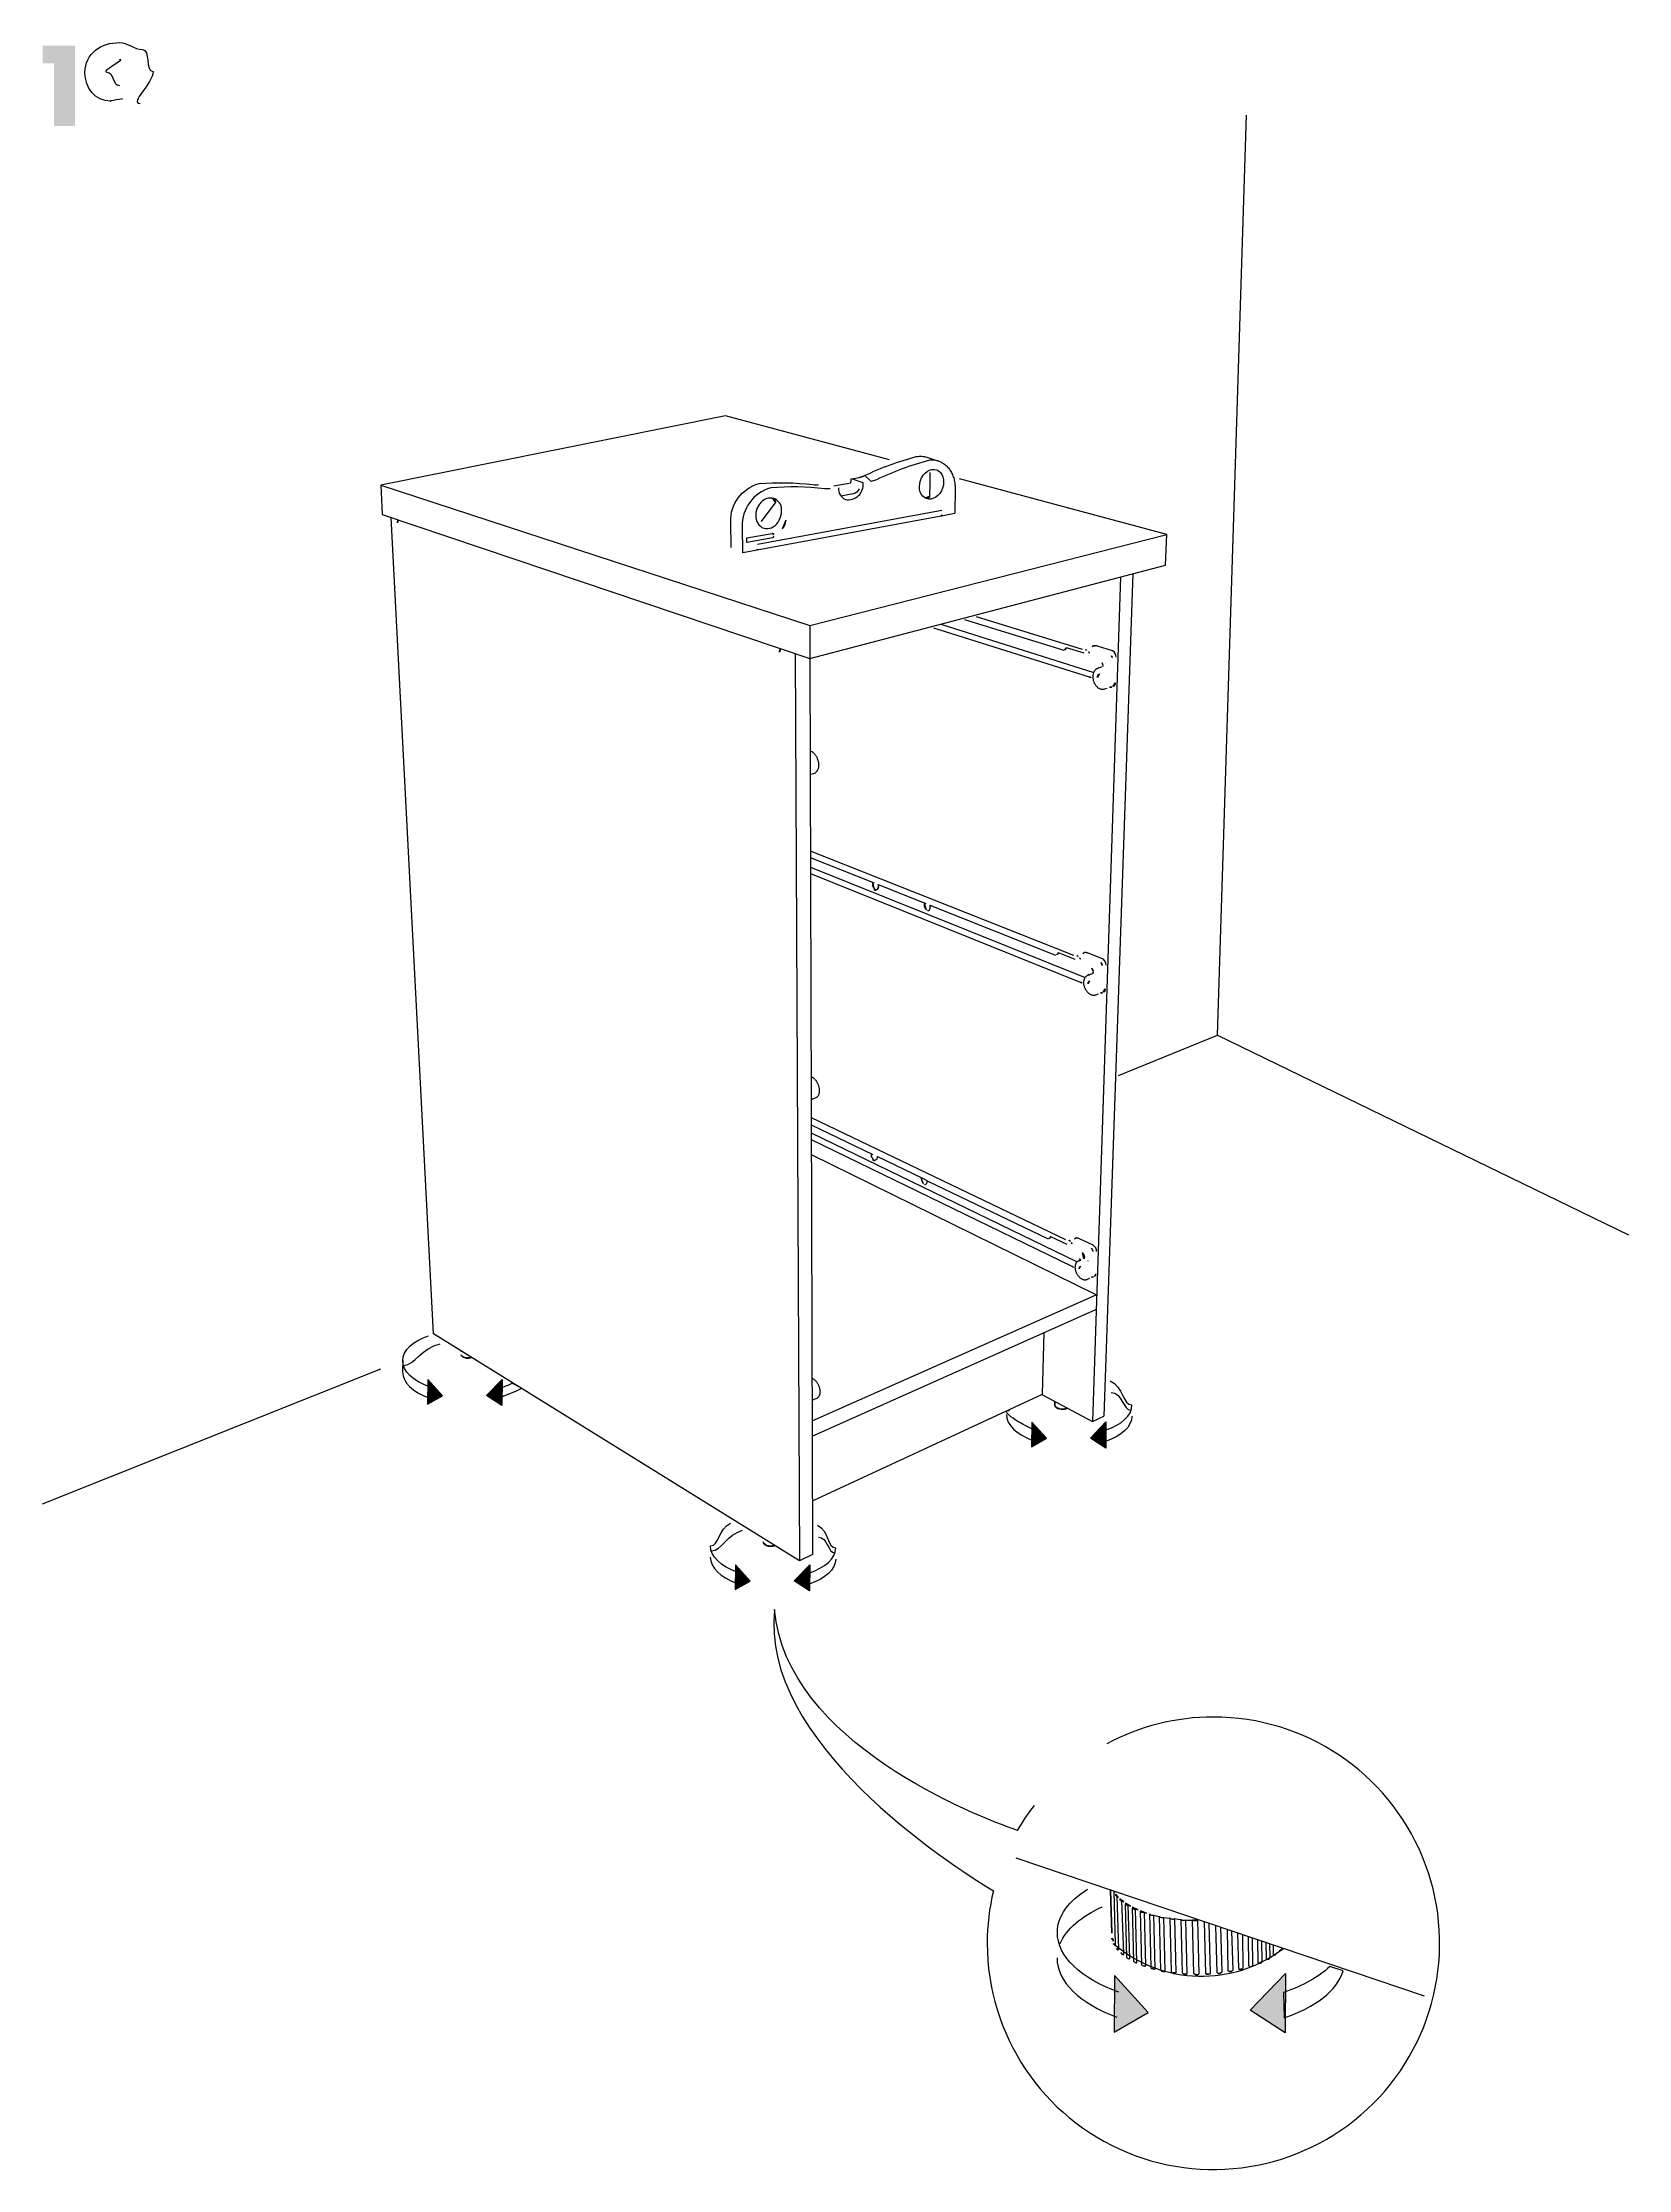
# Model space of a CAD drawing. Header units: metres. Extents: x -30.9 to 24.7, y -10.3 to 6.8.
# Drawn here: x 3.993 to 6.666, y -3.298 to 0.286 of the extents above; entities that cross this region are included whole.
import ezdxf

# ---------------------------------------------------------------- set-up
doc = ezdxf.new("R2010")
doc.units = ezdxf.units.M
doc.header["$MEASUREMENT"] = 0
doc.layers.add('PDF_Working_Num_Penna__7_Num_Penna__7', color=7, linetype='Continuous', lineweight=18)
doc.styles.add('GENERATED_STYLE_1', font='')
doc.styles.get('GENERATED_STYLE_1').set_extended_font_data('Arial')

msp = doc.modelspace()

# ---------------------------------------------------------------- hatches: boundary and pattern name
at = {"layer": 'PDF_Working_Num_Penna__7_Num_Penna__7', "linetype": 'Continuous', "lineweight": 18}
for points in [[(4.0128, 0.2512), (4.0128, 0.1458), (4.048, 0.1458), (4.048, 0.2809), (3.9935, 0.2809), (3.9935, 0.2512)], [(4.6425, -1.9666), (4.6421, -2.0085), (4.6674, -1.9941)], [(4.7675, -1.9665), (4.7413, -1.9937), (4.7672, -2.0105)], [(5.66, -2.0383), (5.6596, -2.0802), (5.6849, -2.0658)], [(5.785, -2.0382), (5.7588, -2.0654), (5.7847, -2.0822)], [(5.1609, -2.2788), (5.1605, -2.3207), (5.1859, -2.3063)], [(5.286, -2.2787), (5.2598, -2.306), (5.2856, -2.3227)], [(5.7996, -2.9708), (5.7987, -3.0663), (5.8564, -3.0335)], [(6.0877, -2.9674), (6.028, -3.0294), (6.0869, -3.0677)]]:
    msp.add_hatch(color=7, dxfattribs=at).paths.add_polyline_path(points)

# ---------------------------------------------------------------- linework, layer by layer
at = {"layer": 'PDF_Working_Num_Penna__7_Num_Penna__7', "color": 7, "linetype": 'Continuous', "lineweight": 18, "flags": 128}
for points in [[(5.8065, -1.4544), (5.9732, -1.3865), (6.0218, 0.1641)], [(5.1439, -0.3428), (4.5631, -0.4597)], [(5.4206, -0.4171), (5.1439, -0.3428)], [(5.5034, -0.4192), (5.5051, -0.4198), (5.5067, -0.4205), (5.5083, -0.4213), (5.5099, -0.4222), (5.5114, -0.4231), (5.5129, -0.4241), (5.5144, -0.4252), (5.5158, -0.4264), (5.5171, -0.4277), (5.5184, -0.429), (5.5196, -0.4304), (5.5207, -0.4318), (5.5218, -0.4333), (5.5229, -0.4349), (5.5239, -0.4365), (5.5248, -0.4382), (5.5257, -0.4399), (5.5265, -0.4417), (5.5272, -0.4436), (5.5279, -0.4455), (5.5286, -0.4474), (5.5291, -0.4494), (5.5296, -0.4514), (5.53, -0.4534), (5.5303, -0.4554), (5.5305, -0.4573), (5.5307, -0.4593), (5.5308, -0.4613), (5.5309, -0.4634), (5.5309, -0.4654), (5.5304, -0.5069)], [(4.5631, -0.4597), (5.286, -0.6959), (5.8875, -0.5425)], [(4.5631, -0.4597), (4.5657, -0.5089)], [(5.3267, -0.4606), (5.3551, -0.4556), (5.3552, -0.4554), (5.3554, -0.4541), (5.3557, -0.4528), (5.3558, -0.4514), (5.3559, -0.4501), (5.3559, -0.4489)], [(5.4885, -0.4783), (5.4887, -0.4561)], [(5.4887, -0.4561), (5.4889, -0.4384)], [(5.8856, -0.5942), (5.8875, -0.5425), (5.5386, -0.4488)], [(5.216, -0.5059), (5.2283, -0.4891)], [(4.5657, -0.5089), (5.2861, -0.7517), (5.8856, -0.5942)], [(4.6522, -1.8899), (4.581, -0.5141)], [(5.1977, -0.5684), (5.5075, -0.5112), (5.5077, -0.5111)], [(5.5088, -0.5024), (5.198, -0.5595)], [(5.2049, -0.521), (5.216, -0.5059)], [(5.5079, -0.5111), (5.5303, -0.507)], [(5.1732, -0.573), (5.1973, -0.5685), (5.1975, -0.5684)], [(5.1802, -0.5562), (5.1801, -0.5486), (5.2229, -0.5408)], [(5.2253, -0.5454), (5.2252, -0.546), (5.225, -0.5465), (5.2248, -0.5471), (5.2244, -0.5475), (5.2241, -0.5479), (5.2236, -0.5482), (5.2231, -0.5484), (5.1803, -0.5562)], [(5.8304, -0.6087), (5.7816, -2.0283)], [(5.8094, -0.6142), (5.7625, -2.0373)], [(5.286, -0.6959), (5.2861, -0.7517)], [(5.4945, -0.7), (5.7568, -0.7827)], [(5.5069, -0.694), (5.7646, -0.775)], [(5.547, -0.6862), (5.714, -0.7379)], [(5.5662, -0.6811), (5.7449, -0.7361)], [(5.2612, -0.7433), (5.2689, -2.2722)], [(5.2859, -0.7516), (5.2909, -2.2617)], [(5.7484, -0.7428), (5.7187, -0.7336)], [(5.7868, -0.8024), (5.7825, -0.8036), (5.7816, -0.8038), (5.7808, -0.804), (5.78, -0.804), (5.7791, -0.804), (5.7782, -0.8039), (5.7774, -0.8038), (5.7766, -0.8036), (5.7757, -0.8033), (5.7749, -0.8029), (5.7741, -0.8025), (5.7732, -0.802), (5.7724, -0.8015), (5.7716, -0.8009), (5.7708, -0.8002), (5.7701, -0.7995), (5.7693, -0.7987), (5.7686, -0.7978), (5.7679, -0.7969), (5.7673, -0.7959), (5.7667, -0.7949), (5.7661, -0.7939), (5.7656, -0.7928), (5.7652, -0.7917), (5.7648, -0.7906), (5.7644, -0.7894), (5.7641, -0.7883), (5.7639, -0.7871), (5.7637, -0.7859), (5.7635, -0.7847), (5.7635, -0.7836), (5.7634, -0.7824), (5.7635, -0.7812), (5.7636, -0.7801), (5.7637, -0.779), (5.7639, -0.7779), (5.7642, -0.7768), (5.7645, -0.7758), (5.7649, -0.7748), (5.7653, -0.7739), (5.7658, -0.7729), (5.7664, -0.7721), (5.767, -0.7713), (5.7676, -0.7706), (5.7683, -0.7699), (5.769, -0.7693), (5.7698, -0.7688), (5.7706, -0.7683), (5.7715, -0.7679), (5.7724, -0.7676), (5.7767, -0.7664)], [(5.2864, -0.9073), (5.2872, -0.9075), (5.288, -0.9078), (5.2888, -0.9082), (5.2896, -0.9086), (5.2905, -0.9092), (5.2913, -0.9098), (5.2921, -0.9104), (5.2929, -0.9111), (5.2937, -0.9119), (5.2944, -0.9128), (5.2952, -0.9138), (5.2959, -0.9148), (5.2965, -0.9158), (5.2972, -0.9169), (5.2978, -0.918), (5.2983, -0.9192), (5.2988, -0.9204), (5.2992, -0.9216), (5.2996, -0.9229), (5.2999, -0.9241), (5.3002, -0.9254), (5.3005, -0.9266), (5.3006, -0.9279), (5.3007, -0.9292), (5.3008, -0.9304), (5.3008, -0.9316), (5.3007, -0.9328), (5.3006, -0.9341), (5.3005, -0.9352), (5.3002, -0.9363), (5.3, -0.9374), (5.2996, -0.9385), (5.2992, -0.9395), (5.2987, -0.9404), (5.2982, -0.9413), (5.2977, -0.9422), (5.297, -0.9429), (5.2964, -0.9436), (5.2956, -0.9443), (5.2949, -0.9448), (5.2941, -0.9453), (5.2933, -0.9456), (5.2925, -0.9459), (5.2874, -0.9474)], [(5.287, -1.0755), (5.7304, -1.2514)], [(5.287, -1.0868), (5.3946, -1.1297)], [(5.2871, -1.1032), (5.7501, -1.2893)], [(5.2871, -1.1137), (5.7416, -1.2972)], [(5.4018, -1.1365), (5.4018, -1.1356), (5.4018, -1.1348), (5.4016, -1.134), (5.4014, -1.1332), (5.4012, -1.1324), (5.4818, -1.1645)], [(5.7335, -1.259), (5.7049, -1.2476)], [(5.7718, -1.3173), (5.7676, -1.3189), (5.7668, -1.3191), (5.766, -1.3193), (5.7652, -1.3194), (5.7644, -1.3195), (5.7637, -1.3194), (5.7628, -1.3193), (5.762, -1.3192), (5.7612, -1.319), (5.7604, -1.3187), (5.7596, -1.3184), (5.7588, -1.318), (5.758, -1.3175), (5.7572, -1.317), (5.7564, -1.3163), (5.7556, -1.3157), (5.7549, -1.315), (5.7541, -1.3142), (5.7534, -1.3134), (5.7528, -1.3125), (5.7521, -1.3116), (5.7515, -1.3106), (5.7509, -1.3096), (5.7504, -1.3086), (5.7499, -1.3075), (5.7495, -1.3064), (5.7491, -1.3054), (5.7488, -1.3043), (5.7485, -1.3031), (5.7483, -1.302), (5.7481, -1.3009), (5.748, -1.2998), (5.748, -1.2987), (5.7479, -1.2976), (5.748, -1.2965), (5.7481, -1.2954), (5.7482, -1.2944), (5.7485, -1.2934), (5.7487, -1.2924), (5.749, -1.2915), (5.7494, -1.2906), (5.7499, -1.2898), (5.7503, -1.289), (5.7509, -1.2883), (5.7515, -1.2875), (5.7521, -1.2869), (5.7528, -1.2864), (5.7535, -1.2859), (5.7543, -1.2855), (5.7551, -1.2851), (5.7594, -1.2836)], [(5.9732, -1.3865), (6.6655, -1.7226)], [(5.2882, -1.4563), (5.2891, -1.4566), (5.2898, -1.457), (5.2907, -1.4574), (5.2915, -1.458), (5.2923, -1.4585), (5.2931, -1.4592), (5.2938, -1.4599), (5.2946, -1.4607), (5.2954, -1.4616), (5.2961, -1.4624), (5.2968, -1.4634), (5.2975, -1.4644), (5.2981, -1.4655), (5.2987, -1.4665), (5.2993, -1.4677), (5.2998, -1.4688), (5.3002, -1.47), (5.3006, -1.4711), (5.301, -1.4723), (5.3013, -1.4735), (5.3016, -1.4747), (5.3018, -1.4759), (5.3019, -1.4771), (5.302, -1.4782), (5.3021, -1.4794), (5.3021, -1.4805), (5.302, -1.4816), (5.3019, -1.4827), (5.3017, -1.4838), (5.3015, -1.4848), (5.3012, -1.4858), (5.3008, -1.4868), (5.3005, -1.4876), (5.3, -1.4885), (5.2995, -1.4893), (5.2989, -1.49), (5.2983, -1.4907), (5.2976, -1.4912), (5.2969, -1.4917), (5.2962, -1.4922), (5.2953, -1.4925), (5.2905, -1.4943)], [(5.2885, -1.5253), (5.7168, -1.7308)], [(5.2885, -1.5374), (5.3923, -1.5874)], [(5.2885, -1.5511), (5.7367, -1.7682)], [(5.2886, -1.5624), (5.7274, -1.7759)], [(5.7689, -1.8239), (5.2887, -1.588)], [(5.7196, -1.7392), (5.692, -1.726)], [(5.7575, -1.7965), (5.7535, -1.7983), (5.7528, -1.7985), (5.7521, -1.7988), (5.7514, -1.7989), (5.7506, -1.799), (5.7499, -1.799), (5.7491, -1.799), (5.7483, -1.7988), (5.7476, -1.7987), (5.7468, -1.7985), (5.7461, -1.7982), (5.7453, -1.7978), (5.7445, -1.7974), (5.7437, -1.7969), (5.7429, -1.7964), (5.7421, -1.7958), (5.7413, -1.7951), (5.7406, -1.7944), (5.7399, -1.7936), (5.7392, -1.7928), (5.7385, -1.792), (5.7379, -1.7911), (5.7372, -1.7902), (5.7367, -1.7892), (5.7362, -1.7882), (5.7357, -1.7872), (5.7353, -1.7861), (5.7349, -1.7851), (5.7345, -1.784), (5.7342, -1.783), (5.7339, -1.7819), (5.7338, -1.7809), (5.7336, -1.7798), (5.7335, -1.7788), (5.7335, -1.7777), (5.7335, -1.7767), (5.7336, -1.7757), (5.7337, -1.7747), (5.7339, -1.7737), (5.7341, -1.7729), (5.7344, -1.772), (5.7347, -1.7712), (5.7351, -1.7703), (5.7356, -1.7696), (5.736, -1.7689), (5.7366, -1.7683), (5.7372, -1.7677), (5.7379, -1.7672), (5.7386, -1.7667), (5.7393, -1.7663), (5.7434, -1.7646)], [(5.2901, -2.0365), (5.7689, -1.8239)], [(5.2903, -2.0624), (5.7681, -1.8485)], [(5.2689, -2.2722), (4.6522, -1.8899)], [(5.6784, -1.9915), (5.6811, -1.8874)], [(3.9933, -2.176), (4.5634, -1.9485)], [(5.2899, -1.9643), (5.2901, -1.9644), (5.2909, -1.9648), (5.2918, -1.9653), (5.2925, -1.9658), (5.2933, -1.9664), (5.2941, -1.967), (5.2949, -1.9677), (5.2957, -1.9685), (5.2964, -1.9694), (5.2971, -1.9702), (5.2978, -1.9712), (5.2985, -1.9721), (5.2991, -1.9732), (5.2997, -1.9742), (5.3003, -1.9753), (5.3008, -1.9764), (5.3012, -1.9775), (5.3016, -1.9786), (5.302, -1.9797), (5.3024, -1.9809), (5.3026, -1.982), (5.3029, -1.9831), (5.303, -1.9842), (5.3032, -1.9853), (5.3032, -1.9865), (5.3033, -1.9875), (5.3032, -1.9886), (5.3032, -1.9896), (5.303, -1.9906), (5.3028, -1.9916), (5.3026, -1.9925), (5.3023, -1.9934), (5.3019, -1.9942), (5.3015, -1.995), (5.301, -1.9958), (5.3005, -1.9964), (5.2999, -1.997), (5.2992, -1.9975), (5.2985, -1.998), (5.2978, -1.9984), (5.2931, -2.0004)], [(4.644, -1.9975), (4.6455, -1.9789)], [(5.2906, -2.171), (5.6784, -1.9915)], [(5.6769, -1.9921), (5.7625, -2.0373), (5.7816, -2.0283)], [(5.2909, -2.2617), (5.2689, -2.2722)], [(6.3218, -3.006), (5.6341, -2.7732)], [(5.8002, -2.92), (5.801, -2.92), (5.801, -2.9191), (5.801, -2.9184), (5.7987, -2.8292)], [(5.8062, -2.9281), (5.8062, -2.9274), (5.8069, -2.9274), (5.804, -2.8373)], [(5.8143, -2.9362), (5.8143, -2.9355), (5.8151, -2.9355), (5.8151, -2.9347), (5.8121, -2.8447)], [(5.824, -2.9428), (5.8232, -2.9428), (5.8225, -2.9428), (5.8218, -2.9421), (5.8211, -2.9413), (5.8203, -2.9406), (5.8203, -2.94), (5.8181, -2.85)], [(5.824, -2.9428), (5.8247, -2.9428), (5.8255, -2.9421), (5.8225, -2.8523)], [(5.8366, -2.9495), (5.8358, -2.9495), (5.8351, -2.9495), (5.8344, -2.9495), (5.8337, -2.9488), (5.8329, -2.948), (5.8322, -2.9474), (5.8322, -2.9466), (5.83, -2.8567)], [(5.8366, -2.9495), (5.8374, -2.9495), (5.8374, -2.9488), (5.8351, -2.859)], [(5.8507, -2.9554), (5.85, -2.9554), (5.8493, -2.9554), (5.8485, -2.9554), (5.847, -2.9548), (5.8463, -2.954), (5.8455, -2.9533), (5.8455, -2.9527), (5.8433, -2.8626)], [(5.8507, -2.9554), (5.8514, -2.9554), (5.8514, -2.9548), (5.8523, -2.9548), (5.8523, -2.9541), (5.85, -2.8642)], [(5.8589, -2.8671), (5.8596, -2.8686), (5.8612, -2.8693), (5.8634, -2.8693), (5.8656, -2.8693), (5.87, -2.8702), (5.8752, -2.8716)], [(5.8663, -2.9607), (5.8656, -2.9607), (5.8649, -2.96), (5.8641, -2.96), (5.8634, -2.96), (5.8626, -2.96), (5.8619, -2.9593), (5.8612, -2.9584), (5.8612, -2.9571), (5.8589, -2.8671)], [(5.8663, -2.9607), (5.8671, -2.96), (5.8678, -2.96), (5.8678, -2.9593), (5.8656, -2.8693)], [(5.8752, -2.8716), (5.876, -2.8723), (5.8782, -2.873), (5.8805, -2.873), (5.8827, -2.873), (5.8879, -2.8738), (5.8931, -2.8745)], [(5.8775, -2.9622), (5.8775, -2.9615), (5.8752, -2.8716)], [(5.8834, -2.9645), (5.8842, -2.9645), (5.8849, -2.9638), (5.8849, -2.9631), (5.8827, -2.873)], [(5.8931, -2.8745), (5.8945, -2.8752), (5.8968, -2.876), (5.899, -2.876), (5.9013, -2.8752), (5.9064, -2.876), (5.9117, -2.8769)], [(5.896, -2.9659), (5.896, -2.9652), (5.8954, -2.9652), (5.8954, -2.9645), (5.8931, -2.8745)], [(5.902, -2.9666), (5.9027, -2.9666), (5.9035, -2.9659), (5.9035, -2.9652), (5.9013, -2.8752)], [(5.9117, -2.8769), (5.9132, -2.8776), (5.9153, -2.8776), (5.9183, -2.8776), (5.9198, -2.8776), (5.9257, -2.8776), (5.931, -2.8776)], [(5.9153, -2.9681), (5.9147, -2.9674), (5.9147, -2.9666), (5.9139, -2.9666), (5.9117, -2.8769)], [(5.9213, -2.9689), (5.9213, -2.9681), (5.9221, -2.9681), (5.9221, -2.9674), (5.9198, -2.8776)], [(5.9347, -2.9689), (5.9339, -2.9689), (5.9339, -2.9681), (5.9332, -2.9674), (5.931, -2.8776)], [(5.9406, -2.9689), (5.9415, -2.9689), (5.9415, -2.9681), (5.9421, -2.9674), (5.9399, -2.8776)], [(5.9541, -2.9689), (5.9541, -2.9681), (5.9532, -2.9681), (5.9532, -2.9674), (5.9511, -2.8804)], [(5.96, -2.9681), (5.9608, -2.9681), (5.9608, -2.9674), (5.9614, -2.9674), (5.9614, -2.9666), (5.9592, -2.8835)], [(5.9741, -2.9674), (5.9733, -2.9666), (5.9726, -2.9666), (5.9726, -2.9659), (5.9703, -2.8871)], [(5.98, -2.9659), (5.98, -2.9652), (5.9807, -2.9652), (5.9807, -2.9645), (5.9786, -2.8895)], [(5.9926, -2.9645), (5.9919, -2.9645), (5.9919, -2.9638), (5.9912, -2.9638), (5.9912, -2.9631), (5.9897, -2.8931)], [(5.9986, -2.9631), (5.9986, -2.9622), (5.9993, -2.9622), (5.9993, -2.9615), (5.9971, -2.8961)], [(6.0105, -2.9607), (6.0097, -2.9607), (6.0097, -2.96), (6.009, -2.9593), (6.0075, -2.8998)], [(6.0164, -2.9585), (6.0164, -2.9578), (6.0157, -2.9022)], [(6.0275, -2.9562), (6.0268, -2.9554), (6.0261, -2.9554), (6.0261, -2.9548), (6.0253, -2.9057)], [(6.0275, -2.9562), (6.0284, -2.9562), (6.0291, -2.9562), (6.0298, -2.9554), (6.0305, -2.9554), (6.0313, -2.9554), (6.032, -2.9548), (6.0328, -2.954), (6.0328, -2.9527), (6.032, -2.908)], [(6.0431, -2.9503), (6.0424, -2.9503), (6.0424, -2.9495), (6.0417, -2.9495), (6.041, -2.911)], [(6.0484, -2.9466), (6.0476, -2.9131)], [(6.0573, -2.9436), (6.0566, -2.9436), (6.0558, -2.9436), (6.0558, -2.9428), (6.055, -2.9154)], [(6.0618, -2.9406), (6.061, -2.9176)], [(6.0692, -2.9369), (6.0684, -2.9369), (6.0684, -2.9362), (6.0677, -2.9362), (6.0677, -2.9355), (6.0677, -2.92)], [(6.1849, -2.9633), (6.1621, -2.9559)], [(6.0843, -2.9995), (6.0855, -3.0423)]]:
    msp.add_lwpolyline(points, dxfattribs=at)
for points in [[(5.3788, -0.4435), (5.3785, -0.4435), (5.3784, -0.4435, -0.04676), (5.4656, -0.4113), (5.4658, -0.4113), (5.466, -0.4113), (5.4683, -0.411), (5.4705, -0.4108), (5.4727, -0.4107), (5.4749, -0.4108), (5.4771, -0.411), (5.4792, -0.4114), (5.4813, -0.4119), (5.4834, -0.4125), (5.5034, -0.4192), (5.5013, -0.4186), (5.4992, -0.4181), (5.4971, -0.4177), (5.4949, -0.4175), (5.4927, -0.4174), (5.4905, -0.4175), (5.4882, -0.4177), (5.486, -0.418, 0.046704), (5.3985, -0.4504), (5.3967, -0.4512), (5.3949, -0.4519), (5.3931, -0.4525), (5.3913, -0.453), (5.3894, -0.4534)], [(5.2397, -0.5332, 0.210049), (5.2456, -0.5193), (5.2456, -0.5184)], [(5.7707, -0.7839, -0.316467), (5.7744, -0.7777)], [(5.8008, -0.7926, -0.31671), (5.7967, -0.7994)], [(5.3923, -1.1288, 0.271069), (5.3943, -1.1393), (5.3946, -1.1396), (5.3949, -1.1399), (5.395, -1.1401), (5.3952, -1.1404), (5.3953, -1.1407), (5.3954, -1.141)], [(5.4794, -1.1636, 0.273633), (5.4815, -1.1742), (5.4817, -1.1745), (5.482, -1.1748), (5.4822, -1.1751), (5.4824, -1.1754), (5.4825, -1.1757), (5.4825, -1.1759)], [(5.7839, -1.3085, -0.295607), (5.7806, -1.3142)], [(5.474, -1.6269, 0.200326), (5.4766, -1.6355), (5.4769, -1.6358), (5.477, -1.6361), (5.4772, -1.6363), (5.4774, -1.6366), (5.4776, -1.637), (5.4776, -1.6372)], [(4.7161, -1.9296, -0.271454), (4.6994, -1.9265), (4.6992, -1.9264), (4.6994, -1.9266, 0.299554)], [(4.7032, -1.9292), (4.7034, -1.9293), (4.7036, -1.9294), (4.7037, -1.9293, -0.334257)], [(5.6998, -2.0121), (5.6996, -2.012, 0.317811), (5.7204, -2.0152, -0.300714), (5.6998, -2.012), (5.6997, -2.0119), (5.6995, -2.0118), (5.6994, -2.0115), (5.6994, -2.0112), (5.6992, -2.0111), (5.6992, -2.0105)], [(5.2081, -2.2428), (5.2083, -2.2431), (5.2087, -2.2436), (5.2092, -2.2441), (5.2097, -2.2446), (5.2103, -2.2451), (5.211, -2.2455), (5.2118, -2.2459), (5.2126, -2.2463), (5.2134, -2.2466), (5.2143, -2.2468), (5.2152, -2.2471), (5.2162, -2.2473), (5.2172, -2.2475), (5.2183, -2.2476), (5.2193, -2.2477), (5.2203, -2.2477), (5.2214, -2.2477), (5.2224, -2.2476), (5.2234, -2.2475), (5.2245, -2.2473), (5.2255, -2.2471), (5.2264, -2.2469), (5.2274, -2.2466, -0.281115), (5.2081, -2.2427), (5.2079, -2.2424), (5.2079, -2.242), (5.2076, -2.2419)], [(5.2153, -2.2468, -0.305663), (5.2146, -2.2466), (5.2149, -2.2467), (5.2151, -2.2468)], [(5.2237, -2.2471, -0.241751), (5.223, -2.2472), (5.2232, -2.2472), (5.2234, -2.2472)]]:
    msp.add_lwpolyline(points, format="xyb", close=True, dxfattribs=at)
for points in [[(5.1534, -0.5647), (5.1529, -0.5218, -0.351179), (5.2006, -0.457), (5.2008, -0.457, -0.05231), (5.2915, -0.4587), (5.2935, -0.4589), (5.2953, -0.459), (5.2972, -0.4589), (5.299, -0.4588), (5.3009, -0.4585)], [(5.3204, -0.4655), (5.3186, -0.4658), (5.3167, -0.466), (5.3149, -0.466), (5.313, -0.4659), (5.3112, -0.4658, 0.052804), (5.2202, -0.4642, 0.348697), (5.1723, -0.5296), (5.1728, -0.5729)], [(5.3342, -0.4638, 0.310376), (5.3462, -0.4839, 0.49733), (5.376, -0.4558), (5.3563, -0.4488), (5.3561, -0.4488), (5.3694, -0.4464), (5.3697, -0.4465)], [(5.3694, -0.4658, -0.244851), (5.3594, -0.4743), (5.3385, -0.478)], [(5.2385, -0.5032, 0.710289), (5.2061, -0.4866), (5.2048, -0.4877), (5.2036, -0.489), (5.2024, -0.4903), (5.2013, -0.4917), (5.2003, -0.4932), (5.1993, -0.4948), (5.1985, -0.4964), (5.1977, -0.4981)], [(5.8022, -0.7495, 0.316915), (5.7959, -0.7385), (5.7708, -0.7308), (5.7701, -0.7306), (5.7694, -0.7305), (5.7687, -0.7304), (5.7679, -0.7303), (5.7671, -0.7302), (5.7664, -0.7301), (5.7657, -0.7301), (5.7649, -0.7301), (5.7647, -0.7302), (5.7645, -0.7303), (5.7643, -0.7304), (5.7641, -0.7305), (5.7638, -0.7306), (5.7636, -0.7307)], [(5.4845, -1.1769), (5.4846, -1.1767), (5.4848, -1.1766), (5.4852, -1.1765), (5.4855, -1.1764), (5.4857, -1.1763), (5.486, -1.1762), (5.4863, -1.1761, 0.313942), (5.4892, -1.1711), (5.4892, -1.1701), (5.4891, -1.1691), (5.4889, -1.1682), (5.4886, -1.1672), (5.7003, -1.2517)], [(5.7852, -1.2684, 0.290326), (5.7791, -1.2576), (5.755, -1.2481), (5.7543, -1.2479), (5.7537, -1.2477), (5.753, -1.2475), (5.7522, -1.2474), (5.7515, -1.2473), (5.7508, -1.2472), (5.7501, -1.2472), (5.7494, -1.2472), (5.7492, -1.2473), (5.749, -1.2474), (5.7487, -1.2475), (5.7485, -1.2475), (5.7483, -1.2476), (5.748, -1.2477)], [(5.484, -1.6317), (5.4765, -1.628), (5.3995, -1.5909), (5.3995, -1.5917), (5.3996, -1.5925, -0.342712), (5.3969, -1.5969), (5.3966, -1.597), (5.3963, -1.597), (5.3961, -1.5971), (5.3958, -1.5972), (5.3955, -1.5973), (5.3953, -1.5974), (5.3952, -1.5976), (5.395, -1.5979), (5.3949, -1.598), (5.3945, -1.5981), (5.3942, -1.5981), (5.394, -1.598), (5.3938, -1.598), (5.3935, -1.5978), (5.3933, -1.5977), (5.3931, -1.5975), (5.393, -1.5973), (5.393, -1.5971), (5.393, -1.5969), (5.3931, -1.5967), (5.3932, -1.5966), (5.3933, -1.5962), (5.3932, -1.5959), (5.393, -1.5956), (5.3928, -1.5953), (5.3926, -1.5951), (5.3924, -1.5947, -0.203798), (5.3898, -1.5863)], [(5.4795, -1.6383), (5.4796, -1.6382), (5.4798, -1.638), (5.4801, -1.638), (5.4804, -1.6379), (5.4806, -1.6378), (5.4809, -1.6377), (5.4812, -1.6377, 0.352357), (5.484, -1.633), (5.484, -1.6323), (5.484, -1.6317), (5.6876, -1.7298)], [(5.7694, -1.7511, 0.274665), (5.7635, -1.7404), (5.7403, -1.7294), (5.7397, -1.7291), (5.739, -1.7289), (5.7383, -1.7286), (5.7376, -1.7285), (5.7369, -1.7284), (5.7362, -1.7283), (5.7355, -1.7282), (5.7349, -1.7282), (5.7347, -1.7283), (5.7345, -1.7284), (5.7343, -1.7285), (5.7341, -1.7285), (5.7338, -1.7287), (5.7336, -1.7287)], [(4.6002, -1.9347), (4.6, -1.9529, 0.011807), (4.6, -1.9537)], [(4.7666, -1.9993), (4.766, -1.9805, 0.043577), (4.7844, -1.9727), (4.7997, -1.9808)], [(5.5954, -2.8283, 0.05845), (5.585, -2.9167, 2.414273), (5.9662, -2.5355, 0.123908), (5.7867, -2.5804)], [(6.084, -2.9259, -0.352485), (5.7995, -2.9191), (5.8002, -2.92)]]:
    msp.add_lwpolyline(points, format="xyb", dxfattribs=at)
for points in [[(5.3005, -0.4584), (5.3007, -0.4584)], [(5.3143, -0.4562), (5.3141, -0.4561)], [(5.3694, -0.4464), (5.3709, -0.4461), (5.3724, -0.4458), (5.3739, -0.4453), (5.3754, -0.4448), (5.3769, -0.4442)], [(5.2283, -0.4891), (5.2284, -0.4889), (5.2285, -0.4886), (5.2286, -0.4884), (5.2286, -0.4881), (5.2286, -0.4878), (5.2286, -0.4875), (5.2285, -0.4872), (5.2284, -0.4868), (5.2281, -0.4862), (5.2277, -0.4855), (5.2271, -0.4849), (5.2265, -0.4842), (5.2262, -0.4839), (5.2258, -0.4835), (5.2254, -0.4832), (5.2249, -0.4829), (5.2244, -0.4825), (5.2238, -0.4821), (5.2232, -0.4818)], [(5.4797, -0.4808), (5.4804, -0.4809), (5.481, -0.481), (5.4816, -0.4811), (5.4822, -0.4811), (5.4828, -0.4811), (5.4833, -0.4811), (5.4838, -0.4811), (5.4843, -0.4811), (5.4852, -0.4809), (5.4859, -0.4808), (5.4867, -0.4805), (5.4873, -0.4802), (5.4875, -0.48), (5.4878, -0.4798), (5.4881, -0.4793), (5.4883, -0.4791), (5.4884, -0.4788), (5.4885, -0.4786)], [(4.5915, -0.5233), (4.5915, -0.5223), (4.5916, -0.5214), (4.5917, -0.5206), (4.5919, -0.5198), (4.5922, -0.5191), (4.5926, -0.5185)], [(5.5077, -0.5111), (5.5079, -0.5109), (5.5081, -0.5106), (5.5083, -0.5102)], [(5.5079, -0.5111), (5.5082, -0.511), (5.5084, -0.5108), (5.5085, -0.5105), (5.5086, -0.5101), (5.5086, -0.5097)], [(5.1537, -0.5653), (5.1535, -0.5652), (5.1534, -0.565)], [(5.1732, -0.573), (5.173, -0.573), (5.1728, -0.5729)], [(5.1975, -0.5684), (5.1977, -0.5682), (5.1979, -0.5679), (5.198, -0.5675)], [(5.223, -0.5409), (5.2235, -0.5408), (5.224, -0.5409), (5.2244, -0.5412), (5.2248, -0.5415), (5.225, -0.542), (5.2252, -0.5425), (5.2253, -0.543)], [(5.2239, -0.5409), (5.2234, -0.5408)], [(5.2351, -0.7409), (5.2352, -0.7399), (5.2353, -0.7389), (5.2356, -0.7379), (5.2359, -0.7371), (5.2363, -0.7364), (5.2368, -0.7357)], [(5.7187, -0.7336), (5.7184, -0.7338), (5.7181, -0.7341), (5.7179, -0.7344), (5.7177, -0.7348), (5.7177, -0.7352), (5.7176, -0.7357), (5.7155, -0.7377)], [(5.7505, -0.7372), (5.7508, -0.7371), (5.751, -0.7371), (5.7513, -0.7371), (5.7515, -0.7373)], [(5.7517, -0.7372), (5.7514, -0.7371), (5.751, -0.7371)], [(5.7525, -0.7374), (5.7518, -0.7372), (5.7516, -0.7371), (5.7514, -0.7371), (5.7512, -0.7371)], [(5.7576, -0.7428), (5.7574, -0.7423), (5.7572, -0.7418), (5.7569, -0.7414), (5.7565, -0.7411), (5.7562, -0.7409), (5.7558, -0.7408)], [(5.7636, -0.7307), (5.7627, -0.7311), (5.7618, -0.7316)], [(5.7667, -0.7305), (5.7661, -0.7304), (5.7655, -0.7302)], [(5.7946, -0.747), (5.7951, -0.748), (5.7954, -0.749), (5.7956, -0.7501)], [(5.7958, -0.7517), (5.7958, -0.7514)], [(5.759, -0.7833), (5.7582, -0.7831), (5.7575, -0.7829)], [(5.759, -0.7832), (5.7595, -0.7838), (5.7601, -0.7843)], [(5.7724, -0.7676), (5.7734, -0.7674)], [(5.7767, -0.7664), (5.7778, -0.7662)], [(5.7786, -0.7589), (5.779, -0.7597), (5.7793, -0.7605), (5.7795, -0.7614), (5.7797, -0.7623)], [(5.7798, -0.7632), (5.7799, -0.7642), (5.7798, -0.7651)], [(5.7798, -0.7636), (5.7798, -0.7634)], [(5.7912, -0.7999), (5.7917, -0.7999), (5.7919, -0.7999)], [(5.7935, -0.8), (5.7933, -0.8), (5.7931, -0.7999), (5.7929, -0.7999), (5.7927, -0.7999), (5.7924, -0.7999)], [(5.7951, -0.7998), (5.7946, -0.7999), (5.794, -0.8)], [(5.399, -1.1412), (5.3987, -1.1413), (5.3984, -1.1414), (5.3982, -1.1414), (5.3979, -1.1415), (5.3976, -1.1417), (5.3974, -1.1418), (5.3973, -1.1419), (5.3972, -1.1421), (5.3971, -1.1423), (5.3969, -1.1424), (5.3965, -1.1425), (5.3962, -1.1426), (5.396, -1.1425), (5.3958, -1.1424), (5.3956, -1.1423), (5.3954, -1.1422), (5.3952, -1.142), (5.395, -1.1418), (5.395, -1.1416), (5.3951, -1.1413)], [(5.4018, -1.1364), (5.4017, -1.1373), (5.4015, -1.1381), (5.4013, -1.1389), (5.401, -1.1395), (5.4005, -1.1401), (5.4001, -1.1405), (5.3996, -1.1409)], [(5.7049, -1.2476), (5.7046, -1.2478), (5.7043, -1.2481), (5.7041, -1.2484), (5.7039, -1.2488), (5.7039, -1.2492), (5.7038, -1.2497), (5.7018, -1.2513)], [(5.7385, -1.2533), (5.737, -1.2527), (5.7368, -1.2526), (5.7366, -1.2526), (5.7365, -1.2525), (5.7363, -1.2525)], [(5.748, -1.2477), (5.7472, -1.2481), (5.7463, -1.2486)], [(5.7423, -1.2583), (5.7422, -1.2578), (5.7419, -1.2574), (5.7417, -1.257), (5.7413, -1.2567), (5.741, -1.2566), (5.7406, -1.2565)], [(5.7557, -1.2845), (5.7556, -1.2843), (5.7554, -1.2842), (5.7553, -1.284), (5.7552, -1.2844), (5.7551, -1.2848)], [(5.7551, -1.2851), (5.7559, -1.2849), (5.7567, -1.2847), (5.7576, -1.2846)], [(5.7554, -1.285), (5.7556, -1.2847)], [(5.7557, -1.2845), (5.7558, -1.2846)], [(5.7594, -1.2836), (5.7602, -1.2833), (5.761, -1.2832), (5.7618, -1.2831)], [(5.7616, -1.2736), (5.7621, -1.2745), (5.7626, -1.2754), (5.7631, -1.2764), (5.7634, -1.2774), (5.7636, -1.2785)], [(5.7637, -1.2795), (5.7637, -1.2805), (5.7636, -1.2814), (5.7635, -1.2823)], [(5.777, -1.264), (5.7775, -1.2649), (5.7779, -1.2658), (5.7784, -1.2668), (5.7787, -1.2678), (5.7789, -1.2688)], [(5.7436, -1.2979), (5.7429, -1.2977), (5.7422, -1.2974)], [(5.7436, -1.2979), (5.7442, -1.2984), (5.7448, -1.2988)], [(5.7549, -1.2999), (5.755, -1.299), (5.7551, -1.2981), (5.7554, -1.2973), (5.7557, -1.2966), (5.7562, -1.2959), (5.7567, -1.2954), (5.7573, -1.295)], [(5.7769, -1.315), (5.7767, -1.3149), (5.7765, -1.3149), (5.7763, -1.3149), (5.776, -1.3149), (5.7758, -1.3149)], [(5.7791, -1.3148), (5.7784, -1.315), (5.7776, -1.3151)], [(5.2905, -1.4943), (5.2898, -1.4945), (5.2891, -1.4946)], [(5.692, -1.726), (5.6918, -1.7262), (5.6915, -1.7264), (5.6913, -1.7268), (5.6911, -1.7271), (5.691, -1.7275), (5.691, -1.728), (5.6891, -1.7294)], [(5.7254, -1.7333), (5.7232, -1.7323), (5.7231, -1.7322), (5.7229, -1.7322), (5.7227, -1.7321), (5.7225, -1.7321), (5.7224, -1.732)], [(5.7281, -1.738), (5.728, -1.7375), (5.7278, -1.7371), (5.7275, -1.7368), (5.7271, -1.7365), (5.7268, -1.7363), (5.7264, -1.7363)], [(5.7336, -1.7287), (5.7328, -1.7291), (5.732, -1.7295)], [(5.7457, -1.7529), (5.7463, -1.7536), (5.7468, -1.7543), (5.7473, -1.7552), (5.7478, -1.756), (5.7481, -1.7569), (5.7484, -1.7579), (5.7486, -1.7588), (5.7487, -1.7597), (5.7487, -1.7605), (5.7487, -1.7613), (5.7486, -1.762), (5.7484, -1.7627), (5.7481, -1.7634)], [(5.7605, -1.7452), (5.7611, -1.746), (5.7616, -1.7467), (5.7621, -1.7476), (5.7625, -1.7484), (5.7628, -1.7493), (5.7631, -1.7502), (5.7633, -1.7511)], [(5.7294, -1.7766), (5.7287, -1.7764), (5.728, -1.7762)], [(5.7294, -1.7767), (5.7299, -1.7771), (5.7305, -1.7775)], [(5.7393, -1.7663), (5.7401, -1.766), (5.741, -1.7659), (5.7418, -1.7657), (5.7427, -1.7657)], [(5.7402, -1.7799), (5.7402, -1.779), (5.7404, -1.7782), (5.7407, -1.7774), (5.741, -1.7767), (5.7415, -1.7762), (5.742, -1.7757)], [(5.7406, -1.7632), (5.7408, -1.7634), (5.7409, -1.7635)], [(5.741, -1.7636), (5.7413, -1.7639), (5.7416, -1.7641), (5.7418, -1.7644), (5.7421, -1.7645), (5.7424, -1.7647)], [(5.755, -1.7673), (5.7549, -1.7671), (5.7548, -1.767)], [(5.7682, -1.7884), (5.7681, -1.7892), (5.768, -1.79), (5.7677, -1.7908), (5.7674, -1.7915), (5.7671, -1.792), (5.7666, -1.7926), (5.7661, -1.793)], [(5.7614, -1.7941), (5.7612, -1.794), (5.761, -1.794)], [(5.7641, -1.7939), (5.7635, -1.7941), (5.7628, -1.7942), (5.7621, -1.7942)], [(4.6991, -1.9195), (4.6988, -1.9194), (4.6989, -1.9192), (4.6988, -1.919)], [(4.6988, -1.925), (4.6988, -1.9257)], [(4.699, -1.9259), (4.6991, -1.9261)], [(4.6999, -1.9273), (4.6997, -1.9272)], [(4.7003, -1.9277), (4.7004, -1.9278)], [(4.7006, -1.9279), (4.7004, -1.9279)], [(4.7011, -1.9282), (4.7013, -1.9284)], [(4.7014, -1.9285), (4.7013, -1.9284)], [(4.7021, -1.9288), (4.7024, -1.9289)], [(4.7025, -1.929), (4.7023, -1.929)], [(4.7045, -1.9296), (4.7047, -1.9297), (4.7049, -1.9297)], [(4.705, -1.9298), (4.7048, -1.9298), (4.7046, -1.9297)], [(4.7058, -1.9298), (4.7061, -1.93), (4.7063, -1.93)], [(4.7064, -1.9301), (4.7062, -1.9301)], [(4.7073, -1.9301), (4.7076, -1.9302)], [(4.7079, -1.9302), (4.7076, -1.9303)], [(4.7088, -1.9302), (4.7092, -1.9302), (4.7093, -1.9302)], [(4.7094, -1.9303), (4.7092, -1.9303)], [(4.7104, -1.9302), (4.7107, -1.9302), (4.7109, -1.9302)], [(4.711, -1.9303), (4.7107, -1.9303)], [(4.712, -1.9301), (4.7123, -1.9301)], [(4.7125, -1.9301), (4.7123, -1.9302)], [(4.7135, -1.9299), (4.7137, -1.9299), (4.7138, -1.9299)], [(4.7141, -1.9299), (4.7139, -1.93)], [(4.715, -1.9296), (4.7152, -1.9296), (4.7153, -1.9296)], [(4.7156, -1.9295), (4.7154, -1.9296)], [(4.6425, -1.9666), (4.6421, -2.0085), (4.6674, -1.9941)], [(4.7675, -1.9665), (4.7672, -2.0105), (4.7413, -1.9937)], [(5.2931, -2.0004), (5.2925, -2.0007), (5.2918, -2.0009), (5.2911, -2.001), (5.2904, -2.0011)], [(5.6992, -2.0039), (5.699, -2.0102)], [(5.66, -2.0383), (5.6596, -2.0802), (5.6849, -2.0658)], [(5.6993, -2.0113), (5.6994, -2.0115)], [(5.7001, -2.0125), (5.7002, -2.0127)], [(5.7004, -2.0128), (5.7002, -2.0127)], [(5.7008, -2.0132), (5.701, -2.0134)], [(5.7011, -2.0136), (5.7009, -2.0135)], [(5.7017, -2.0139), (5.7018, -2.0141)], [(5.7021, -2.0142), (5.7019, -2.0142)], [(5.7028, -2.0145), (5.7029, -2.0147), (5.7031, -2.0147)], [(5.7032, -2.0149), (5.703, -2.0148), (5.7028, -2.0147)], [(5.704, -2.0151), (5.7042, -2.0152), (5.7043, -2.0153)], [(5.7044, -2.0154), (5.7042, -2.0153), (5.704, -2.0153)], [(5.7053, -2.0156), (5.7055, -2.0157), (5.7057, -2.0157)], [(5.7058, -2.0158), (5.7056, -2.0158), (5.7054, -2.0157)], [(5.7068, -2.016), (5.707, -2.0161), (5.7072, -2.0161)], [(5.7073, -2.0162), (5.7071, -2.0162), (5.7069, -2.0161)], [(5.7083, -2.0162), (5.7084, -2.0163), (5.7086, -2.0164), (5.7087, -2.0164)], [(5.7088, -2.0165), (5.7086, -2.0165)], [(5.7098, -2.0165), (5.7102, -2.0165), (5.7104, -2.0165)], [(5.7104, -2.0166), (5.7102, -2.0167), (5.71, -2.0166)], [(5.7114, -2.0165), (5.7118, -2.0167)], [(5.712, -2.0167), (5.7118, -2.0167)], [(5.713, -2.0165), (5.7134, -2.0166)], [(5.7136, -2.0166), (5.7135, -2.0167)], [(5.7146, -2.0165), (5.7148, -2.0165), (5.715, -2.0165)], [(5.7152, -2.0165), (5.715, -2.0165)], [(5.7161, -2.0162), (5.7163, -2.0163), (5.7165, -2.0163)], [(5.7167, -2.0162), (5.7166, -2.0163), (5.7164, -2.0164)], [(5.7176, -2.016), (5.7177, -2.016), (5.7179, -2.0159)], [(5.7181, -2.0158), (5.7181, -2.0159), (5.7178, -2.016)], [(5.7189, -2.0155), (5.7191, -2.0155)], [(5.7194, -2.0153), (5.7193, -2.0156)], [(5.785, -2.0382), (5.7847, -2.0822), (5.7588, -2.0654)], [(5.2074, -2.2401), (5.2074, -2.2409)], [(5.2076, -2.2412), (5.2076, -2.2415), (5.2076, -2.2413)], [(5.2078, -2.2421), (5.208, -2.2425)], [(5.2087, -2.2435), (5.2089, -2.2437)], [(5.2091, -2.2438), (5.2089, -2.2437)], [(5.2096, -2.2443), (5.2098, -2.2445)], [(5.21, -2.2446), (5.2098, -2.2445)], [(5.2106, -2.245), (5.2108, -2.2451)], [(5.211, -2.2453), (5.2108, -2.2452)], [(5.2118, -2.2456), (5.212, -2.2457), (5.2122, -2.2458)], [(5.2123, -2.2459), (5.2121, -2.2459), (5.2119, -2.2458)], [(5.2132, -2.2461), (5.2134, -2.2463), (5.2136, -2.2464)], [(5.2137, -2.2464), (5.2135, -2.2464), (5.2133, -2.2464)], [(5.2162, -2.2469), (5.2165, -2.2471), (5.2167, -2.2471)], [(5.2168, -2.2471), (5.2167, -2.2472), (5.2164, -2.2471)], [(5.2179, -2.2472), (5.2182, -2.2473), (5.2184, -2.2473)], [(5.2185, -2.2473), (5.2183, -2.2474)], [(5.2196, -2.2473), (5.2199, -2.2474), (5.2201, -2.2474), (5.2203, -2.2473)], [(5.2202, -2.2474), (5.22, -2.2475), (5.2198, -2.2475)], [(5.2213, -2.2473), (5.2215, -2.2474), (5.2217, -2.2474)], [(5.222, -2.2473), (5.2217, -2.2474)], [(5.2247, -2.2469), (5.2249, -2.247), (5.2251, -2.2469)], [(5.2253, -2.2468), (5.2252, -2.247), (5.2249, -2.247)], [(5.2263, -2.2466), (5.2265, -2.2466), (5.2266, -2.2466)], [(5.2264, -2.2467), (5.2265, -2.2467), (5.2268, -2.2466), (5.2269, -2.2464)], [(5.1609, -2.2788), (5.1605, -2.3207), (5.1859, -2.3063)], [(5.286, -2.2787), (5.2856, -2.3227), (5.2598, -2.306)], [(5.7928, -2.8271), (5.795, -2.8998)], [(5.7987, -2.8292), (5.8002, -2.8314)], [(5.8017, -2.8337), (5.801, -2.8345), (5.801, -2.8359), (5.8024, -2.8366), (5.804, -2.8373), (5.8062, -2.8396)], [(5.8084, -2.8418), (5.8084, -2.8426), (5.8084, -2.8441), (5.8099, -2.8447), (5.8121, -2.8447), (5.8151, -2.847)], [(5.8181, -2.8493), (5.8181, -2.85), (5.8188, -2.8517), (5.8203, -2.8523), (5.8225, -2.8523), (5.8262, -2.8544)], [(5.83, -2.8559), (5.83, -2.8574), (5.8307, -2.8583), (5.8329, -2.859), (5.8351, -2.859), (5.8396, -2.8605)], [(5.8433, -2.8619), (5.844, -2.8633), (5.8447, -2.8642), (5.847, -2.8642), (5.85, -2.8642), (5.8537, -2.8657)], [(5.931, -2.8776), (5.9332, -2.8783), (5.9355, -2.8783), (5.9376, -2.8783), (5.9399, -2.8776), (5.9406, -2.8776)], [(5.7973, -2.911), (5.7965, -2.911), (5.7965, -2.9102), (5.7957, -2.9102), (5.7957, -2.9095), (5.795, -2.9095), (5.795, -2.9088), (5.795, -2.908)], [(5.7973, -2.911), (5.7973, -2.9131)], [(5.7995, -2.9191), (5.7987, -2.9191), (5.7987, -2.9184), (5.798, -2.9184), (5.798, -2.9176), (5.798, -2.9169)], [(5.8032, -2.925), (5.8032, -2.9259), (5.8032, -2.9266), (5.804, -2.9274), (5.8046, -2.9274), (5.8055, -2.9281)], [(5.8106, -2.9325), (5.8106, -2.934), (5.8114, -2.9347), (5.8121, -2.9347), (5.8121, -2.9355), (5.8129, -2.9355)], [(6.0692, -2.9369), (6.0699, -2.9362), (6.0707, -2.9362), (6.0715, -2.9355), (6.0721, -2.9347), (6.0729, -2.9332)], [(6.0789, -2.9288), (6.0781, -2.9288), (6.0781, -2.9281)], [(6.0789, -2.9288), (6.0796, -2.9288), (6.0803, -2.9281), (6.081, -2.9281), (6.081, -2.9274), (6.0818, -2.9266), (6.0818, -2.9259)], [(5.7996, -2.9708), (5.7987, -3.0663), (5.8564, -3.0335)], [(5.8775, -2.9622), (5.8782, -2.9631), (5.8789, -2.9638), (5.8797, -2.9638), (5.8805, -2.9638), (5.8812, -2.9645), (5.8819, -2.9645), (5.8827, -2.9645)], [(5.896, -2.9659), (5.8968, -2.9666), (5.8975, -2.9666), (5.8983, -2.9666), (5.899, -2.9674), (5.8998, -2.9674), (5.9005, -2.9674), (5.9013, -2.9666)], [(5.9153, -2.9681), (5.9161, -2.9689), (5.9169, -2.9689), (5.9183, -2.9689), (5.9191, -2.9689), (5.9198, -2.9689), (5.9206, -2.9689)], [(5.9347, -2.9689), (5.9355, -2.9689), (5.9362, -2.9697), (5.937, -2.9697), (5.9376, -2.9697), (5.9385, -2.9697), (5.9399, -2.9697)], [(5.9541, -2.9689), (5.9548, -2.9689), (5.9562, -2.9689), (5.957, -2.9689), (5.9577, -2.9689), (5.9585, -2.9689), (5.9592, -2.9689)], [(5.9741, -2.9674), (5.9748, -2.9674), (5.9756, -2.9674), (5.9763, -2.9674), (5.9771, -2.9674), (5.9777, -2.9674), (5.9786, -2.9666), (5.9793, -2.9666)], [(5.9926, -2.9645), (5.9934, -2.9645), (5.9941, -2.9645), (5.9949, -2.9645), (5.9956, -2.9645), (5.9964, -2.9645), (5.9971, -2.9638), (5.9979, -2.9638)], [(6.0105, -2.9607), (6.0112, -2.9607), (6.0119, -2.9607), (6.0135, -2.9607), (6.0142, -2.9607), (6.0142, -2.96), (6.0149, -2.96), (6.0157, -2.9593)], [(6.0877, -2.9674), (6.0869, -3.0677), (6.028, -3.0294)], [(6.0431, -2.9503), (6.0439, -2.9503), (6.0446, -2.9503), (6.0454, -2.9503), (6.0461, -2.9495), (6.0469, -2.9495), (6.0476, -2.9488), (6.0476, -2.948), (6.0484, -2.9474)], [(6.0573, -2.9436), (6.058, -2.9436), (6.0587, -2.9436), (6.0595, -2.9436), (6.0595, -2.9428), (6.0602, -2.9421), (6.061, -2.9421), (6.061, -2.9413)]]:
    msp.add_lwpolyline(points, close=True, dxfattribs=at)
at = {"layer": 'PDF_Working_Num_Penna__7_Num_Penna__7', "color": 7, "linetype": 'Continuous', "lineweight": 18}
msp.add_arc((5.9655, -2.9167), 0.3806, 142.384, 150.0377, dxfattribs=at)
msp.add_ellipse((5.4912, -0.4581), major_axis=(0.0083, 0.0242), ratio=0.771027, dxfattribs=at)
msp.add_ellipse((5.2168, -0.507), major_axis=(0.0089, 0.0248), ratio=0.800146, start_param=1.495866, end_param=5.142011, dxfattribs=at)
for points in [[(4.0648, 0.2352), (4.0648, 0.2684), (4.0921, 0.2863), (4.1229, 0.2863)], [(4.1231, 0.2585), (4.1355, 0.2585), (4.089, 0.2363), (4.1014, 0.2363)], [(4.1229, 0.2863), (4.136, 0.2863), (4.1481, 0.2747), (4.1615, 0.2747)], [(4.1615, 0.2747), (4.1755, 0.2747), (4.1654, 0.2374), (4.1796, 0.2374)], [(4.1082, 0.1875), (4.0817, 0.1875), (4.0648, 0.2103), (4.0648, 0.2352)], [(4.1014, 0.2363), (4.1138, 0.2363), (4.1107, 0.2141), (4.1231, 0.2141)], [(4.1796, 0.2374), (4.1796, 0.2178), (4.1386, 0.1836), (4.1579, 0.1836)], [(4.1272, 0.1917), (4.1339, 0.1917), (4.101, 0.1875), (4.1082, 0.1875)], [(4.6002, -1.9347), (4.6003, -1.9172), (4.6175, -1.902), (4.6438, -1.8928)], [(4.6455, -1.9789), (4.618, -1.969), (4.6, -1.9528), (4.6002, -1.9347)], [(4.6455, -1.9789), (4.618, -1.969), (4.6, -1.9528), (4.6002, -1.9347)], [(4.6023, -1.9429), (4.6204, -1.9429), (4.6325, -1.9127), (4.6631, -1.9064)], [(4.6, -1.9537), (4.5998, -1.9714), (4.6172, -1.9874), (4.644, -1.9975)], [(4.6, -1.9537), (4.5998, -1.9714), (4.6172, -1.9874), (4.644, -1.9975)], [(5.7924, -1.969), (5.8149, -1.979), (5.8129, -2.0096), (5.829, -2.0096)], [(4.7997, -1.9808), (4.8105, -1.9808), (4.7519, -1.9993), (4.7666, -1.9993)], [(4.7997, -1.9808), (4.8105, -1.9808), (4.7519, -1.9993), (4.7666, -1.9993)], [(5.7937, -1.9886), (5.8123, -1.9886), (5.8145, -2.0185), (5.827, -2.0185)], [(5.663, -2.0507), (5.642, -2.0431), (5.6062, -2.0188), (5.6205, -2.0188)], [(5.6175, -2.0254), (5.6173, -2.0432), (5.6347, -2.0592), (5.6615, -2.0692)], [(5.6205, -2.0188), (5.6249, -2.0188), (5.6175, -2.0202), (5.6175, -2.0202)], [(5.7835, -2.0523), (5.8109, -2.0431), (5.8289, -2.0276), (5.829, -2.0096)], [(5.8288, -2.0287), (5.8287, -2.0464), (5.811, -2.0619), (5.7841, -2.0711)], [(5.1186, -2.247), (5.1339, -2.247), (5.1319, -2.2181), (5.1527, -2.2088)], [(5.1208, -2.2552), (5.1371, -2.2552), (5.1464, -2.2277), (5.1726, -2.2208)], [(5.2993, -2.2124), (5.3183, -2.2222), (5.3154, -2.2502), (5.33, -2.2502)], [(5.164, -2.2912), (5.1364, -2.2813), (5.1185, -2.265), (5.1186, -2.247)], [(5.2845, -2.2928), (5.3119, -2.2837), (5.3298, -2.2681), (5.3299, -2.2502)], [(5.3007, -2.2322), (5.3163, -2.2322), (5.317, -2.259), (5.3279, -2.259)], [(5.1185, -2.2659), (5.1183, -2.2837), (5.1357, -2.2997), (5.1625, -2.3097)], [(5.3298, -2.2692), (5.3297, -2.287), (5.312, -2.3024), (5.285, -2.3116)], [(5.2269, -2.3543), (5.2007, -2.5747), (5.5178, -2.7813), (5.5954, -2.8283)], [(5.6358, -2.7266), (5.5682, -2.703), (5.2456, -2.5789), (5.2269, -2.3543)], [(5.7032, -2.8982), (5.7035, -2.8705), (5.7224, -2.8453), (5.754, -2.8255)], [(5.7081, -2.917), (5.7184, -2.8926), (5.7437, -2.8712), (5.7789, -2.8552)], [(5.8066, -2.999), (5.7437, -2.9763), (5.7028, -2.9394), (5.7032, -2.8982)], [(5.7028, -2.9414), (5.7024, -2.982), (5.742, -3.0184), (5.8032, -3.0412)], [(6.1621, -2.9559), (6.1439, -2.9736), (6.1171, -2.9886), (6.0843, -2.9995)], [(6.1621, -2.9559), (6.1439, -2.9736), (6.1171, -2.9886), (6.0843, -2.9995)], [(6.0855, -3.0423), (6.1379, -3.0245), (6.1749, -2.9963), (6.1849, -2.9633)], [(6.0855, -3.0423), (6.1379, -3.0245), (6.1749, -2.9963), (6.1849, -2.9633)]]:
    msp.add_open_spline(points, degree=3, dxfattribs=at)

# ---------------------------------------------------------------- texts
at = {"layer": 'PDF_Working_Num_Penna__7_Num_Penna__7', "color": 7, "linetype": 'Continuous', "lineweight": 18, "insert": (5.6348, -2.6829), "char_height": 0.0000077, "attachment_point": 7, "style": 'GENERATED_STYLE_1'}
msp.add_mtext('\\A1;{\\pql;\\fArial|b0|i0|c0|p34;4x}', dxfattribs=at)

doc.saveas('drawing.dxf')
